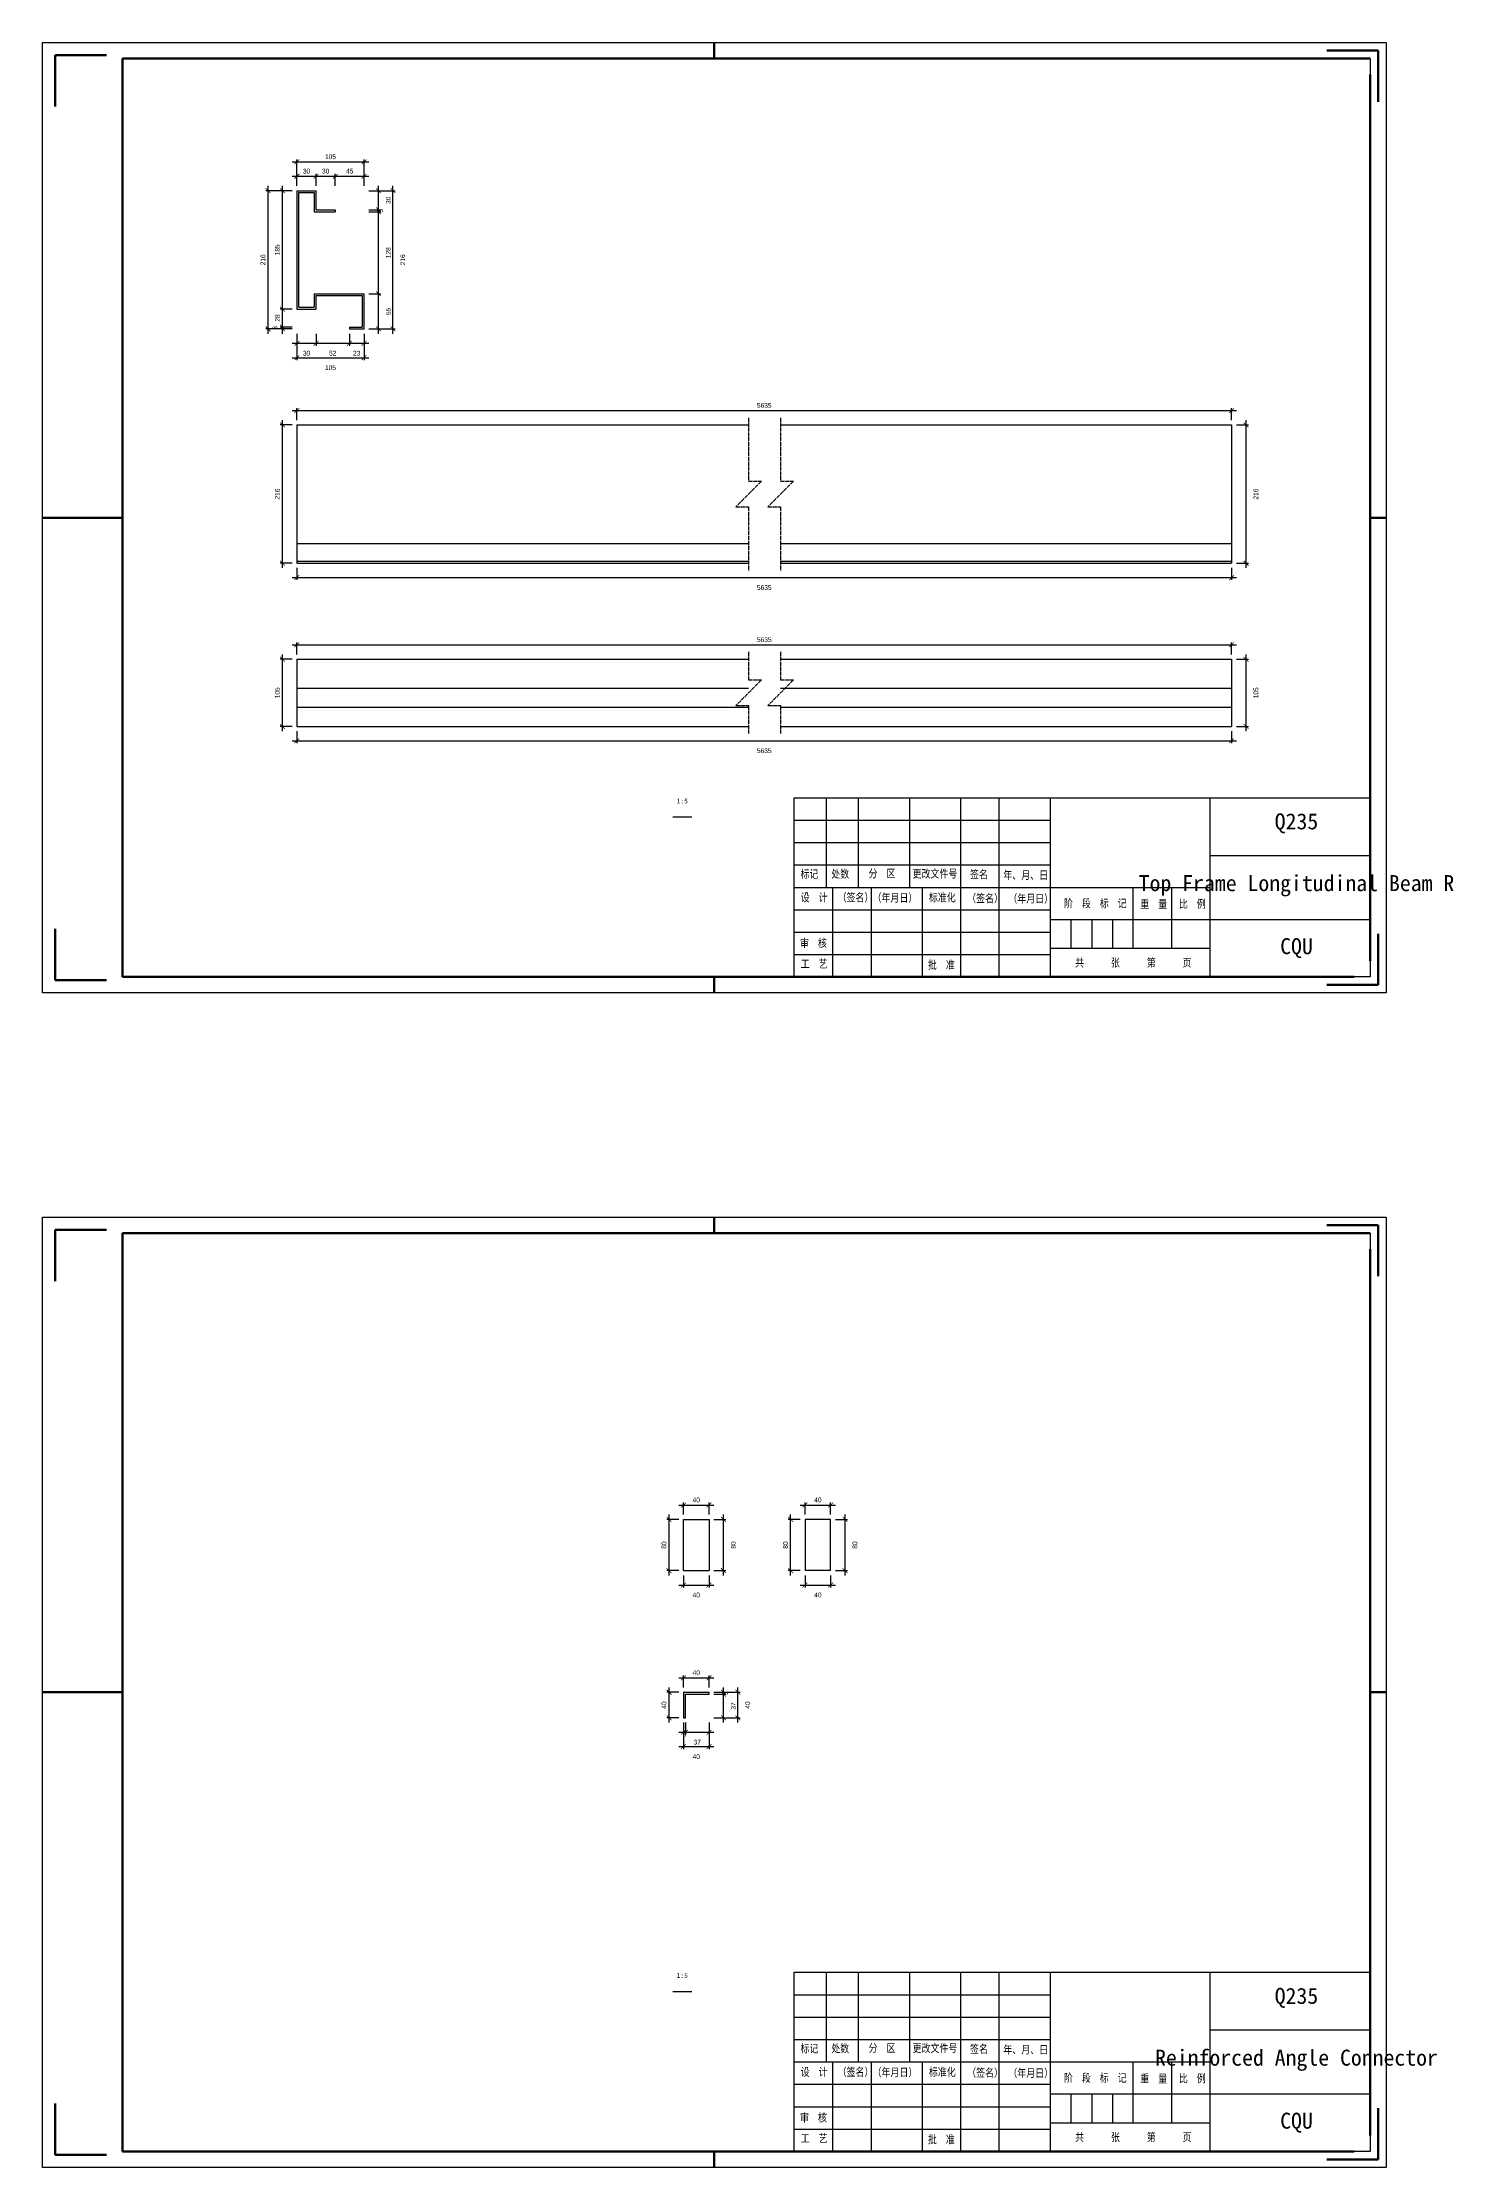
# Model space of a CAD drawing. Header units: millimetres. Extents: x 0 to 1925, y 0 to 4345.
# Drawn here: x 980 to 1421, y 1468 to 2132 of the extents above; entities that cross this region are included whole.
import ezdxf

# ---------------------------------------------------------------- set-up
doc = ezdxf.new("R2010")
doc.units = ezdxf.units.MM
doc.linetypes.add('DASHED', pattern=[1.524, 1.27, -0.254])
doc.layers.add('总内框线', color=7, linetype='Continuous', lineweight=50)
doc.layers.add('总外框线', color=7, linetype='Continuous', lineweight=30)
doc.styles.add('OpenSansCondensed-Light', font='OpenSansCondensed-Light.ttf')
doc.styles.add('陈杰（2）', font='gbenor.shx', dxfattribs={"width": 0.8, "bigfont": 'gbcbig.shx'})
doc.dimstyles.new('EZDXF', dxfattribs={"dimtxt": 0.25, "dimasz": 0.175, "dimexe": 0.375, "dimexo": 0.125, "dimgap": 0.1, "dimtad": 1, "dimlfac": 100, "dimzin": 12, "dimdsep": 46, "dimtxsty": 'OpenSansCondensed-Light', "dimblk": 'ARCHTICK', "dimcen": 2.5, "dimazin": 3, "dimtfac": 0.5, "dimtmove": 2, "dimatfit": 3, "dimarcsym": 0})

# ---------------------------------------------------------------- blocks, each defined once
blk = doc.blocks.new('_ARCHTICK')
at = {"color": 0, "linetype": 'ByBlock', "const_width": 0.15}
blk.add_lwpolyline([(-0.5, -0.5), (0.5, 0.5)], dxfattribs=at)

msp = doc.modelspace()

# ---------------------------------------------------------------- linework, layer by layer
for p, q in [((1395, 2127), (1395, 1942)), ((1059.52901, 2085.7), (1065.52901, 2085.7)), ((1059.52901, 2085.7), (1059.52901, 2048.7)), ((1060.12901, 2085.1), (1064.92901, 2085.1)), ((1060.12901, 2049.3), (1060.12901, 2085.1)), ((1064.92901, 2085.1), (1064.92901, 2079.1)), ((1065.52901, 2079.7), (1065.52901, 2085.7)), ((1064.92901, 2079.1), (1071.52901, 2079.1)), ((1065.52901, 2079.7), (1071.52901, 2079.7)), ((1071.52901, 2079.7), (1071.52901, 2079.1)), ((1064.92901, 2053.5), (1080.52901, 2053.5)), ((1064.92901, 2053.5), (1064.92901, 2049.3)), ((1065.52901, 2052.9), (1079.92901, 2052.9)), ((1065.52901, 2048.7), (1065.52901, 2052.9)), ((1079.92901, 2052.9), (1079.92901, 2043.1)), ((1080.52901, 2042.5), (1080.52901, 2053.5)), ((1059.52901, 2048.7), (1065.52901, 2048.7)), ((1060.12901, 2049.3), (1064.92901, 2049.3)), ((1075.92901, 2043.1), (1079.92901, 2043.1)), ((1075.92901, 2043.1), (1075.92901, 2042.5)), ((1075.92901, 2042.5), (1080.52901, 2042.5)), ((1059.52901, 2012.5), (1200.72901, 2012.5)), ((1059.52901, 2012.5), (1059.52901, 1975.5)), ((1210.72901, 2012.5), (1351.72901, 2012.5)), ((1351.72901, 2012.5), (1351.72901, 1975.5)), ((1059.52901, 1975.5), (1200.72901, 1975.5)), ((1059.52901, 1975.5), (1059.52901, 1969.9)), ((1210.72901, 1975.5), (1351.72901, 1975.5)), ((1351.72901, 1975.5), (1351.72901, 1969.9)), ((1059.52901, 1969.9), (1200.72901, 1969.9)), ((1059.52901, 1969.9), (1059.52901, 1969.3)), ((1059.52901, 1969.3), (1200.72901, 1969.3)), ((1210.72901, 1969.9), (1351.72901, 1969.9)), ((1210.72901, 1969.3), (1351.72901, 1969.3)), ((1351.72901, 1969.9), (1351.72901, 1969.3)), ((1059.52901, 1939.3), (1200.72901, 1939.3)), ((1059.52901, 1939.3), (1059.52901, 1930.3)), ((1210.72901, 1939.3), (1351.72901, 1939.3)), ((1351.72901, 1939.3), (1351.72901, 1930.3)), ((1059.52901, 1930.3), (1200.72901, 1930.3)), ((1059.52901, 1930.3), (1059.52901, 1924.3)), ((1210.72901, 1930.3), (1351.72901, 1930.3)), ((1351.72901, 1930.3), (1351.72901, 1924.3)), ((1059.52901, 1924.3), (1200.72901, 1924.3)), ((1059.52901, 1924.3), (1059.52901, 1918.3)), ((1210.72901, 1924.3), (1351.72901, 1924.3)), ((1351.72901, 1924.3), (1351.72901, 1918.3)), ((1059.52901, 1918.3), (1200.72901, 1918.3)), ((1210.72901, 1918.3), (1351.72901, 1918.3)), ((1215, 1896), (1395, 1896)), ((1215, 1840), (1215, 1896)), ((1225, 1896), (1225, 1868)), ((1235, 1896), (1235, 1868)), ((1251, 1896), (1251, 1868)), ((1267, 1896), (1267, 1868)), ((1279, 1896), (1279, 1840)), ((1295, 1896), (1295, 1840)), ((1345, 1840), (1345, 1896)), ((1395, 1896), (1395, 1840)), ((1177, 1890), (1183, 1890)), ((1215, 1889), (1295, 1889)), ((1215, 1882), (1295, 1882)), ((1215, 1875), (1295, 1875)), ((1345, 1878), (1395, 1878)), ((1215, 1868), (1345, 1868)), ((1227, 1868), (1227, 1840)), ((1239, 1868), (1239, 1840)), ((1255, 1868), (1255, 1840)), ((1267, 1868), (1267, 1840)), ((1321, 1849), (1321, 1868)), ((1333, 1849), (1333, 1868)), ((1215, 1861), (1295, 1861)), ((1215, 1854), (1295, 1854)), ((1295, 1858), (1345, 1858)), ((1301.5, 1858), (1301.5, 1849)), ((1308, 1858), (1308, 1849)), ((1314.5, 1858), (1314.5, 1849)), ((1345, 1858), (1395, 1858)), ((1215, 1847), (1295, 1847)), ((1295, 1849), (1345, 1849)), ((1395, 1840), (1215, 1840)), ((1395, 1760), (1395, 1575)), ((1180.37901, 1654.5), (1180.37901, 1670.5)), ((1180.37901, 1670.5), (1188.37901, 1670.5)), ((1188.37901, 1670.5), (1188.37901, 1654.5)), ((1226.37901, 1670.5), (1218.37901, 1670.5)), ((1218.37901, 1670.5), (1218.37901, 1654.5)), ((1226.37901, 1654.5), (1226.37901, 1670.5)), ((1180.37901, 1654.5), (1188.37901, 1654.5)), ((1226.37901, 1654.5), (1218.37901, 1654.5)), ((1180.37901, 1616.5), (1188.37901, 1616.5)), ((1180.37901, 1616.5), (1180.37901, 1608.5)), ((1180.97901, 1615.9), (1188.37901, 1615.9)), ((1180.97901, 1608.5), (1180.97901, 1615.9)), ((1188.37901, 1615.9), (1188.37901, 1616.5)), ((1180.37901, 1608.5), (1180.97901, 1608.5)), ((1215, 1529), (1395, 1529)), ((1215, 1473), (1215, 1529)), ((1225, 1529), (1225, 1501)), ((1235, 1529), (1235, 1501)), ((1251, 1529), (1251, 1501)), ((1267, 1529), (1267, 1501)), ((1279, 1529), (1279, 1473)), ((1295, 1529), (1295, 1473)), ((1345, 1473), (1345, 1529)), ((1395, 1529), (1395, 1473)), ((1177, 1523), (1183, 1523)), ((1215, 1522), (1295, 1522)), ((1215, 1515), (1295, 1515)), ((1215, 1508), (1295, 1508)), ((1345, 1511), (1395, 1511)), ((1215, 1501), (1345, 1501)), ((1227, 1501), (1227, 1473)), ((1239, 1501), (1239, 1473)), ((1255, 1501), (1255, 1473)), ((1267, 1501), (1267, 1473)), ((1321, 1482), (1321, 1501)), ((1333, 1482), (1333, 1501)), ((1215, 1494), (1295, 1494)), ((1295, 1491), (1345, 1491)), ((1301.5, 1491), (1301.5, 1482)), ((1308, 1491), (1308, 1482)), ((1314.5, 1491), (1314.5, 1482)), ((1345, 1491), (1395, 1491)), ((1215, 1487), (1295, 1487)), ((1295, 1482), (1345, 1482)), ((1215, 1480), (1295, 1480)), ((1395, 1473), (1215, 1473))]:
    msp.add_line(p, q)
at = {"linetype": 'DASHED'}
for p, q in [((1200.72901, 2014.75), (1200.72901, 1994.9)), ((1210.72901, 2014.75), (1210.72901, 1994.9)), ((1204.72901, 1994.9), (1196.72901, 1986.9)), ((1200.72901, 1994.9), (1204.72901, 1994.9)), ((1214.72901, 1994.9), (1206.72901, 1986.9)), ((1210.72901, 1994.9), (1214.72901, 1994.9)), ((1196.72901, 1986.9), (1200.72901, 1986.9)), ((1200.72901, 1986.9), (1200.72901, 1967.05)), ((1206.72901, 1986.9), (1210.72901, 1986.9)), ((1210.72901, 1986.9), (1210.72901, 1967.05)), ((1200.72901, 1941.55), (1200.72901, 1932.8)), ((1210.72901, 1941.55), (1210.72901, 1932.8)), ((1204.72901, 1932.8), (1196.72901, 1924.8)), ((1200.72901, 1932.8), (1204.72901, 1932.8)), ((1214.72901, 1932.8), (1206.72901, 1924.8)), ((1210.72901, 1932.8), (1214.72901, 1932.8)), ((1196.72901, 1924.8), (1200.72901, 1924.8)), ((1200.72901, 1924.8), (1200.72901, 1916.05)), ((1206.72901, 1924.8), (1210.72901, 1924.8)), ((1210.72901, 1924.8), (1210.72901, 1916.05))]:
    msp.add_line(p, q, dxfattribs=at)
at = {"layer": '总内框线'}
for p, q in [((1190, 2127), (1190, 2132)), ((984, 2128), (984, 2112)), ((984, 2128), (1000, 2128)), ((1005, 1840), (1005, 2127)), ((1005, 2127), (1395, 2127)), ((1397.5, 2129.5), (1381.5, 2129.5)), ((1397.5, 2129.5), (1397.5, 2113.5)), ((1395, 2122), (1395, 1845)), ((980, 1983.5), (1005, 1983.5)), ((1395, 1983.5), (1400, 1983.5)), ((984, 1839), (984, 1855)), ((1397.5, 1837.5), (1397.5, 1853.5)), ((1390, 1840), (1005, 1840)), ((1190, 1835), (1190, 1840)), ((984, 1839), (1000, 1839)), ((1397.5, 1837.5), (1381.5, 1837.5)), ((984, 1761), (984, 1745)), ((984, 1761), (1000, 1761)), ((1005, 1473), (1005, 1760)), ((1005, 1760), (1395, 1760)), ((1190, 1760), (1190, 1765)), ((1397.5, 1762.5), (1381.5, 1762.5)), ((1397.5, 1762.5), (1397.5, 1746.5)), ((1395, 1755), (1395, 1478)), ((980, 1616.5), (1005, 1616.5)), ((1395, 1616.5), (1400, 1616.5)), ((984, 1472), (984, 1488)), ((1397.5, 1470.5), (1397.5, 1486.5)), ((984, 1472), (1000, 1472)), ((1390, 1473), (1005, 1473)), ((1190, 1468), (1190, 1473)), ((1397.5, 1470.5), (1381.5, 1470.5))]:
    msp.add_line(p, q, dxfattribs=at)
at = {"layer": '总外框线'}
for p, q in [((980, 1835), (980, 2132)), ((980, 2132), (1400, 2132)), ((1400, 2132), (1400, 1835)), ((1400, 1835), (980, 1835)), ((980, 1468), (980, 1765)), ((980, 1765), (1400, 1765)), ((1400, 1765), (1400, 1468)), ((1400, 1468), (980, 1468))]:
    msp.add_line(p, q, dxfattribs=at)

# ---------------------------------------------------------------- texts
at = {"attachment_point": 5}
for s, insert, char_height in [('1:5', (1180, 1895), 1.5), ('Q235', (1372, 1888), 5), ('Top Frame Longitudinal Beam R', (1372, 1868.5), 5), ('CQU', (1372, 1849), 5), ('1:5', (1180, 1528), 1.5), ('Q235', (1372, 1521), 5), ('Reinforced Angle Connector', (1372, 1501.5), 5), ('CQU', (1372, 1482), 5)]:
    msp.add_mtext(s, dxfattribs=dict(at, insert=insert, char_height=char_height))
at = {"char_height": 2.5, "width": 93.0192856, "attachment_point": 1, "style": '陈杰（2）'}
for s, insert in [('{\\fSimSun|b0|i0|c134|p2;标记}', (1216.95482, 1873.44053)), ('{\\fSimSun|b0|i0|c134|p2;处数}', (1226.57596, 1873.45543)), ('{\\fSimSun|b0|i0|c134|p2;分\u3000区}', (1238.23692, 1873.57959)), ('{\\fSimSun|b0|i0|c134|p2;更改文件号}', (1251.97169, 1873.52496)), ('{\\fSimSun|b0|i0|c134|p2;签名}', (1269.95608, 1873.2667)), ('{\\fSimSun|b0|i0|c134|p2;年、月、日}', (1280.35064, 1873.07301)), ('{\\fSimSun|b0|i0|c134|p2;设\u3000计}', (1217.01432, 1866.10007)), ('{\\fSimSun|b0|i0|c134|p2;（签名）}', (1228.55629, 1866.10007)), ('{\\fSimSun|b0|i0|c134|p2;\u3000（年月日）}', (1236.68156, 1865.98584)), ('{\\fSimSun|b0|i0|c134|p2;标准化}', (1257.08823, 1866.08517)), ('{\\fSimSun|b0|i0|c134|p2;（签名）}', (1269.05516, 1865.83685)), ('{\\fSimSun|b0|i0|c134|p2;（年月日）}', (1281.923, 1865.73752)), ('{\\fSimSun|b0|i0|c134|p2;阶\u3000段\u3000标\u3000记}', (1299.30395, 1864.25254)), ('{\\fSimSun|b0|i0|c134|p2;重\u3000量}', (1323.18681, 1864.02408)), ('{\\fSimSun|b0|i0|c134|p2;比\u3000例}', (1335.23873, 1864.09361)), ('{\\fSimSun|b0|i0|c134|p2;审\u3000核}', (1216.81034, 1851.83138)), ('{\\fSimSun|b0|i0|c134|p2;共\u3000\u3000\u3000张\u3000\u3000\u3000第\u3000\u3000\u3000页}', (1302.79713, 1845.72757)), ('{\\fSimSun|b0|i0|c134|p2;工\u3000艺}', (1217.01432, 1845.34515)), ('{\\fSimSun|b0|i0|c134|p2;批\u3000准}', (1256.78226, 1845.0273)), ('{\\fSimSun|b0|i0|c134|p2;标记}', (1216.95482, 1506.44053)), ('{\\fSimSun|b0|i0|c134|p2;处数}', (1226.57596, 1506.45543)), ('{\\fSimSun|b0|i0|c134|p2;分\u3000区}', (1238.23692, 1506.57959)), ('{\\fSimSun|b0|i0|c134|p2;更改文件号}', (1251.97169, 1506.52496)), ('{\\fSimSun|b0|i0|c134|p2;签名}', (1269.95608, 1506.2667)), ('{\\fSimSun|b0|i0|c134|p2;年、月、日}', (1280.35064, 1506.07301)), ('{\\fSimSun|b0|i0|c134|p2;设\u3000计}', (1217.01432, 1499.10007)), ('{\\fSimSun|b0|i0|c134|p2;（签名）}', (1228.55629, 1499.10007)), ('{\\fSimSun|b0|i0|c134|p2;\u3000（年月日）}', (1236.68156, 1498.98584)), ('{\\fSimSun|b0|i0|c134|p2;标准化}', (1257.08823, 1499.08517)), ('{\\fSimSun|b0|i0|c134|p2;（签名）}', (1269.05516, 1498.83685)), ('{\\fSimSun|b0|i0|c134|p2;（年月日）}', (1281.923, 1498.73752)), ('{\\fSimSun|b0|i0|c134|p2;阶\u3000段\u3000标\u3000记}', (1299.30395, 1497.25254)), ('{\\fSimSun|b0|i0|c134|p2;重\u3000量}', (1323.18681, 1497.02408)), ('{\\fSimSun|b0|i0|c134|p2;比\u3000例}', (1335.23873, 1497.09361)), ('{\\fSimSun|b0|i0|c134|p2;审\u3000核}', (1216.81034, 1484.83138)), ('{\\fSimSun|b0|i0|c134|p2;工\u3000艺}', (1217.01432, 1478.34515)), ('{\\fSimSun|b0|i0|c134|p2;批\u3000准}', (1256.78226, 1478.0273)), ('{\\fSimSun|b0|i0|c134|p2;共\u3000\u3000\u3000张\u3000\u3000\u3000第\u3000\u3000\u3000页}', (1302.79713, 1478.72757))]:
    msp.add_mtext(s, dxfattribs=dict(at, insert=insert))

# ---------------------------------------------------------------- dimensions: what is measured, and where the dimension line sits
for base, p1, p2, location, text, override in [((1059.52901, 2094.7), (1059.52901, 2085.7), (1080.52901, 2085.7), (1070.02901, 2096.3), '105', {"dimtxt": 1.5, "dimasz": 1.5, "dimexe": 0.75, "dimexo": 1.5, "dimtad": 1, "dimlfac": 5, "dimblk": 'ARCHTICK', "dimsah": 0, "dimtsz": 0, "dimdle": 1.5, "dimtmove": 2}), ((1059.52901, 2033.5), (1059.52901, 2042.5), (1080.52901, 2042.5), (1070.02901, 2030.4), '105', {"dimtxt": 1.5, "dimasz": 1.5, "dimexe": 0.75, "dimexo": 1.5, "dimtad": 4, "dimlfac": 5, "dimblk": 'ARCHTICK', "dimsah": 0, "dimtsz": 0, "dimdle": 1.5, "dimtmove": 2}), ((1059.52901, 2017), (1059.52901, 2012.5), (1351.72901, 2012.5), (1205.62901, 2018.6), '5635', {"dimtxt": 1.5, "dimasz": 1.5, "dimexe": 0.75, "dimexo": 1.5, "dimtad": 1, "dimlfac": 5, "dimblk": 'ARCHTICK', "dimsah": 0, "dimtsz": 0, "dimdle": 1.5, "dimtmove": 2}), ((1059.52901, 1964.8), (1059.52901, 1969.3), (1351.72901, 1969.3), (1205.62901, 1961.7), '5635', {"dimtxt": 1.5, "dimasz": 1.5, "dimexe": 0.75, "dimexo": 1.5, "dimtad": 4, "dimlfac": 5, "dimblk": 'ARCHTICK', "dimsah": 0, "dimtsz": 0, "dimdle": 1.5, "dimtmove": 2}), ((1059.52901, 1943.8), (1059.52901, 1939.3), (1351.72901, 1939.3), (1205.62901, 1945.4), '5635', {"dimtxt": 1.5, "dimasz": 1.5, "dimexe": 0.75, "dimexo": 1.5, "dimtad": 1, "dimlfac": 5, "dimblk": 'ARCHTICK', "dimsah": 0, "dimtsz": 0, "dimdle": 1.5, "dimtmove": 2}), ((1059.52901, 1913.8), (1059.52901, 1918.3), (1351.72901, 1918.3), (1205.62901, 1910.7), '5635', {"dimtxt": 1.5, "dimasz": 1.5, "dimexe": 0.75, "dimexo": 1.5, "dimtad": 4, "dimlfac": 5, "dimblk": 'ARCHTICK', "dimsah": 0, "dimtsz": 0, "dimdle": 1.5, "dimtmove": 2})]:
    msp.add_linear_dim(base=base, p1=p1, p2=p2, location=location, text=text, dimstyle='EZDXF', override=override).render()
for base, p1, p2, location, override in [((1059.52901, 2090.2), (1059.52901, 2085.7), (1065.52901, 2085.7), (1062.52901, 2091.8), {"dimtxt": 1.5, "dimasz": 1.5, "dimexe": 0.75, "dimexo": 1.5, "dimtad": 1, "dimlfac": 5, "dimblk": 'ARCHTICK', "dimsah": 0, "dimtsz": 0, "dimdle": 1.5, "dimtmove": 2}), ((1065.52901, 2090.2), (1065.52901, 2085.7), (1071.52901, 2085.7), (1068.52901, 2091.8), {"dimtxt": 1.5, "dimasz": 1.5, "dimexe": 0.75, "dimexo": 1.5, "dimtad": 1, "dimlfac": 5, "dimblk": 'ARCHTICK', "dimsah": 0, "dimtsz": 0, "dimdle": 1.5, "dimtmove": 2}), ((1071.52901, 2090.2), (1071.52901, 2085.7), (1080.52901, 2085.7), (1076.02901, 2091.8), {"dimtxt": 1.5, "dimasz": 1.5, "dimexe": 0.75, "dimexo": 1.5, "dimtad": 1, "dimlfac": 5, "dimblk": 'ARCHTICK', "dimsah": 0, "dimtsz": 0, "dimdle": 1.5, "dimtmove": 2}), ((1059.52901, 2038), (1059.52901, 2042.5), (1065.52901, 2042.5), (1062.52901, 2034.9), {"dimtxt": 1.5, "dimasz": 1.5, "dimexe": 0.75, "dimexo": 1.5, "dimtad": 4, "dimlfac": 5, "dimblk": 'ARCHTICK', "dimsah": 0, "dimtsz": 0, "dimdle": 1.5, "dimtmove": 2}), ((1065.52901, 2038), (1065.52901, 2042.5), (1075.92901, 2042.5), (1070.72901, 2034.9), {"dimtxt": 1.5, "dimasz": 1.5, "dimexe": 0.75, "dimexo": 1.5, "dimtad": 4, "dimlfac": 5, "dimblk": 'ARCHTICK', "dimsah": 0, "dimtsz": 0, "dimdle": 1.5, "dimtmove": 2}), ((1075.92901, 2038), (1075.92901, 2042.5), (1080.52901, 2042.5), (1078.22901, 2034.9), {"dimtxt": 1.5, "dimasz": 1.5, "dimexe": 0.75, "dimexo": 1.5, "dimtad": 4, "dimlfac": 5, "dimblk": 'ARCHTICK', "dimsah": 0, "dimtsz": 0, "dimdle": 1.5, "dimtmove": 2}), ((1180.37901, 1675), (1180.37901, 1670.5), (1188.37901, 1670.5), (1184.37901, 1676.6), {"dimtxt": 1.5, "dimasz": 1.5, "dimexe": 0.75, "dimexo": 1.5, "dimtad": 1, "dimlfac": 5, "dimblk": 'ARCHTICK', "dimsah": 0, "dimtsz": 0, "dimdle": 1.5, "dimtmove": 2}), ((1218.37901, 1675), (1218.37901, 1670.5), (1226.37901, 1670.5), (1222.37901, 1676.6), {"dimtxt": 1.5, "dimasz": 1.5, "dimexe": 0.75, "dimexo": 1.5, "dimtad": 1, "dimlfac": 5, "dimblk": 'ARCHTICK', "dimsah": 0, "dimtsz": 0, "dimdle": 1.5, "dimtmove": 2}), ((1180.37901, 1650), (1180.37901, 1654.5), (1188.37901, 1654.5), (1184.37901, 1646.9), {"dimtxt": 1.5, "dimasz": 1.5, "dimexe": 0.75, "dimexo": 1.5, "dimtad": 4, "dimlfac": 5, "dimblk": 'ARCHTICK', "dimsah": 0, "dimtsz": 0, "dimdle": 1.5, "dimtmove": 2}), ((1218.37901, 1650), (1218.37901, 1654.5), (1226.37901, 1654.5), (1222.37901, 1646.9), {"dimtxt": 1.5, "dimasz": 1.5, "dimexe": 0.75, "dimexo": 1.5, "dimtad": 4, "dimlfac": 5, "dimblk": 'ARCHTICK', "dimsah": 0, "dimtsz": 0, "dimdle": 1.5, "dimtmove": 2}), ((1180.37901, 1621), (1180.37901, 1616.5), (1188.37901, 1616.5), (1184.37901, 1622.6), {"dimtxt": 1.5, "dimasz": 1.5, "dimexe": 0.75, "dimexo": 1.5, "dimtad": 1, "dimlfac": 5, "dimblk": 'ARCHTICK', "dimsah": 0, "dimtsz": 0, "dimdle": 1.5, "dimtmove": 2}), ((1180.37901, 1604), (1180.37901, 1608.5), (1180.97901, 1608.5), (1180.67901, 1603.35), {"dimtxt": 1.5, "dimasz": 1.5, "dimexe": 0.75, "dimexo": 1.5, "dimtad": 4, "dimlfac": 5, "dimblk": 'ARCHTICK', "dimsah": 0, "dimtsz": 0, "dimdle": 1.5, "dimtmove": 2}), ((1180.37901, 1599.5), (1180.37901, 1608.5), (1188.37901, 1608.5), (1184.37901, 1596.4), {"dimtxt": 1.5, "dimasz": 1.5, "dimexe": 0.75, "dimexo": 1.5, "dimtad": 4, "dimlfac": 5, "dimblk": 'ARCHTICK', "dimsah": 0, "dimtsz": 0, "dimdle": 1.5, "dimtmove": 2}), ((1180.97901, 1604), (1180.97901, 1608.5), (1188.37901, 1608.5), (1184.67901, 1600.9), {"dimtxt": 1.5, "dimasz": 1.5, "dimexe": 0.75, "dimexo": 1.5, "dimtad": 4, "dimlfac": 5, "dimblk": 'ARCHTICK', "dimsah": 0, "dimtsz": 0, "dimdle": 1.5, "dimtmove": 2})]:
    msp.add_linear_dim(base=base, p1=p1, p2=p2, location=location, dimstyle='EZDXF', override=override).render()
for base, p1, p2, location, text, override in [((1050.52901, 2042.5), (1059.52901, 2042.5), (1059.52901, 2085.7), (1048.92901, 2064.1), '216', {"dimtxt": 1.5, "dimasz": 1.5, "dimexe": 0.75, "dimexo": 1.5, "dimtad": 1, "dimlfac": 5, "dimblk": 'ARCHTICK', "dimsah": 0, "dimtsz": 0, "dimdle": 1.5, "dimtmove": 2}), ((1089.52901, 2042.5), (1080.52901, 2042.5), (1080.52901, 2085.7), (1092.62901, 2064.1), '216', {"dimtxt": 1.5, "dimasz": 1.5, "dimexe": 0.75, "dimexo": 1.5, "dimtad": 4, "dimlfac": 5, "dimblk": 'ARCHTICK', "dimsah": 0, "dimtsz": 0, "dimdle": 1.5, "dimtmove": 2}), ((1055.02901, 1969.3), (1059.52901, 1969.3), (1059.52901, 2012.5), (1053.42901, 1990.9), '216', {"dimtxt": 1.5, "dimasz": 1.5, "dimexe": 0.75, "dimexo": 1.5, "dimtad": 1, "dimlfac": 5, "dimblk": 'ARCHTICK', "dimsah": 0, "dimtsz": 0, "dimdle": 1.5, "dimtmove": 2}), ((1356.22901, 1969.3), (1351.72901, 1969.3), (1351.72901, 2012.5), (1359.32901, 1990.9), '216', {"dimtxt": 1.5, "dimasz": 1.5, "dimexe": 0.75, "dimexo": 1.5, "dimtad": 4, "dimlfac": 5, "dimblk": 'ARCHTICK', "dimsah": 0, "dimtsz": 0, "dimdle": 1.5, "dimtmove": 2}), ((1055.02901, 1918.3), (1059.52901, 1918.3), (1059.52901, 1939.3), (1053.42901, 1928.8), '105', {"dimtxt": 1.5, "dimasz": 1.5, "dimexe": 0.75, "dimexo": 1.5, "dimtad": 1, "dimlfac": 5, "dimblk": 'ARCHTICK', "dimsah": 0, "dimtsz": 0, "dimdle": 1.5, "dimtmove": 2}), ((1356.22901, 1918.3), (1351.72901, 1918.3), (1351.72901, 1939.3), (1359.32901, 1928.8), '105', {"dimtxt": 1.5, "dimasz": 1.5, "dimexe": 0.75, "dimexo": 1.5, "dimtad": 4, "dimlfac": 5, "dimblk": 'ARCHTICK', "dimsah": 0, "dimtsz": 0, "dimdle": 1.5, "dimtmove": 2})]:
    msp.add_linear_dim(base=base, p1=p1, p2=p2, angle=90, location=location, text=text, dimstyle='EZDXF', override=override).render()
for base, p1, p2, location, override in [((1055.02901, 2048.7), (1059.52901, 2048.7), (1059.52901, 2085.7), (1053.42901, 2067.2), {"dimtxt": 1.5, "dimasz": 1.5, "dimexe": 0.75, "dimexo": 1.5, "dimtad": 1, "dimlfac": 5, "dimblk": 'ARCHTICK', "dimsah": 0, "dimtsz": 0, "dimdle": 1.5, "dimtmove": 2}), ((1085.02901, 2079.7), (1080.52901, 2079.7), (1080.52901, 2085.7), (1088.12901, 2082.7), {"dimtxt": 1.5, "dimasz": 1.5, "dimexe": 0.75, "dimexo": 1.5, "dimtad": 4, "dimlfac": 5, "dimblk": 'ARCHTICK', "dimsah": 0, "dimtsz": 0, "dimdle": 1.5, "dimtmove": 2}), ((1085.02901, 2079.1), (1080.52901, 2079.1), (1080.52901, 2079.7), (1085.67901, 2079.4), {"dimtxt": 1.5, "dimasz": 1.5, "dimexe": 0.75, "dimexo": 1.5, "dimtad": 4, "dimlfac": 5, "dimblk": 'ARCHTICK', "dimsah": 0, "dimtsz": 0, "dimdle": 1.5, "dimtmove": 2}), ((1085.02901, 2053.5), (1080.52901, 2053.5), (1080.52901, 2079.1), (1088.12901, 2066.3), {"dimtxt": 1.5, "dimasz": 1.5, "dimexe": 0.75, "dimexo": 1.5, "dimtad": 4, "dimlfac": 5, "dimblk": 'ARCHTICK', "dimsah": 0, "dimtsz": 0, "dimdle": 1.5, "dimtmove": 2}), ((1085.02901, 2042.5), (1080.52901, 2042.5), (1080.52901, 2053.5), (1088.12901, 2048), {"dimtxt": 1.5, "dimasz": 1.5, "dimexe": 0.75, "dimexo": 1.5, "dimtad": 4, "dimlfac": 5, "dimblk": 'ARCHTICK', "dimsah": 0, "dimtsz": 0, "dimdle": 1.5, "dimtmove": 2}), ((1055.02901, 2043.1), (1059.52901, 2043.1), (1059.52901, 2048.7), (1053.42901, 2045.9), {"dimtxt": 1.5, "dimasz": 1.5, "dimexe": 0.75, "dimexo": 1.5, "dimtad": 1, "dimlfac": 5, "dimblk": 'ARCHTICK', "dimsah": 0, "dimtsz": 0, "dimdle": 1.5, "dimtmove": 2}), ((1055.02901, 2042.5), (1059.52901, 2042.5), (1059.52901, 2043.1), (1052.67901, 2042.8), {"dimtxt": 1.5, "dimasz": 1.5, "dimexe": 0.75, "dimexo": 1.5, "dimtad": 1, "dimlfac": 5, "dimblk": 'ARCHTICK', "dimsah": 0, "dimtsz": 0, "dimdle": 1.5, "dimtmove": 2}), ((1175.87901, 1654.5), (1180.37901, 1654.5), (1180.37901, 1670.5), (1174.27901, 1662.5), {"dimtxt": 1.5, "dimasz": 1.5, "dimexe": 0.75, "dimexo": 1.5, "dimtad": 1, "dimlfac": 5, "dimblk": 'ARCHTICK', "dimsah": 0, "dimtsz": 0, "dimdle": 1.5, "dimtmove": 2}), ((1192.87901, 1654.5), (1188.37901, 1654.5), (1188.37901, 1670.5), (1195.97901, 1662.5), {"dimtxt": 1.5, "dimasz": 1.5, "dimexe": 0.75, "dimexo": 1.5, "dimtad": 4, "dimlfac": 5, "dimblk": 'ARCHTICK', "dimsah": 0, "dimtsz": 0, "dimdle": 1.5, "dimtmove": 2}), ((1213.87901, 1654.5), (1218.37901, 1654.5), (1218.37901, 1670.5), (1212.27901, 1662.5), {"dimtxt": 1.5, "dimasz": 1.5, "dimexe": 0.75, "dimexo": 1.5, "dimtad": 1, "dimlfac": 5, "dimblk": 'ARCHTICK', "dimsah": 0, "dimtsz": 0, "dimdle": 1.5, "dimtmove": 2}), ((1230.87901, 1654.5), (1226.37901, 1654.5), (1226.37901, 1670.5), (1233.97901, 1662.5), {"dimtxt": 1.5, "dimasz": 1.5, "dimexe": 0.75, "dimexo": 1.5, "dimtad": 4, "dimlfac": 5, "dimblk": 'ARCHTICK', "dimsah": 0, "dimtsz": 0, "dimdle": 1.5, "dimtmove": 2}), ((1175.87901, 1608.5), (1180.37901, 1608.5), (1180.37901, 1616.5), (1174.27901, 1612.5), {"dimtxt": 1.5, "dimasz": 1.5, "dimexe": 0.75, "dimexo": 1.5, "dimtad": 1, "dimlfac": 5, "dimblk": 'ARCHTICK', "dimsah": 0, "dimtsz": 0, "dimdle": 1.5, "dimtmove": 2}), ((1192.87901, 1615.9), (1188.37901, 1615.9), (1188.37901, 1616.5), (1193.52901, 1616.2), {"dimtxt": 1.5, "dimasz": 1.5, "dimexe": 0.75, "dimexo": 1.5, "dimtad": 4, "dimlfac": 5, "dimblk": 'ARCHTICK', "dimsah": 0, "dimtsz": 0, "dimdle": 1.5, "dimtmove": 2}), ((1197.37901, 1608.5), (1188.37901, 1608.5), (1188.37901, 1616.5), (1200.47901, 1612.5), {"dimtxt": 1.5, "dimasz": 1.5, "dimexe": 0.75, "dimexo": 1.5, "dimtad": 4, "dimlfac": 5, "dimblk": 'ARCHTICK', "dimsah": 0, "dimtsz": 0, "dimdle": 1.5, "dimtmove": 2}), ((1192.87901, 1608.5), (1188.37901, 1608.5), (1188.37901, 1615.9), (1195.97901, 1612.2), {"dimtxt": 1.5, "dimasz": 1.5, "dimexe": 0.75, "dimexo": 1.5, "dimtad": 4, "dimlfac": 5, "dimblk": 'ARCHTICK', "dimsah": 0, "dimtsz": 0, "dimdle": 1.5, "dimtmove": 2})]:
    msp.add_linear_dim(base=base, p1=p1, p2=p2, angle=90, location=location, dimstyle='EZDXF', override=override).render()

doc.saveas('drawing.dxf')
